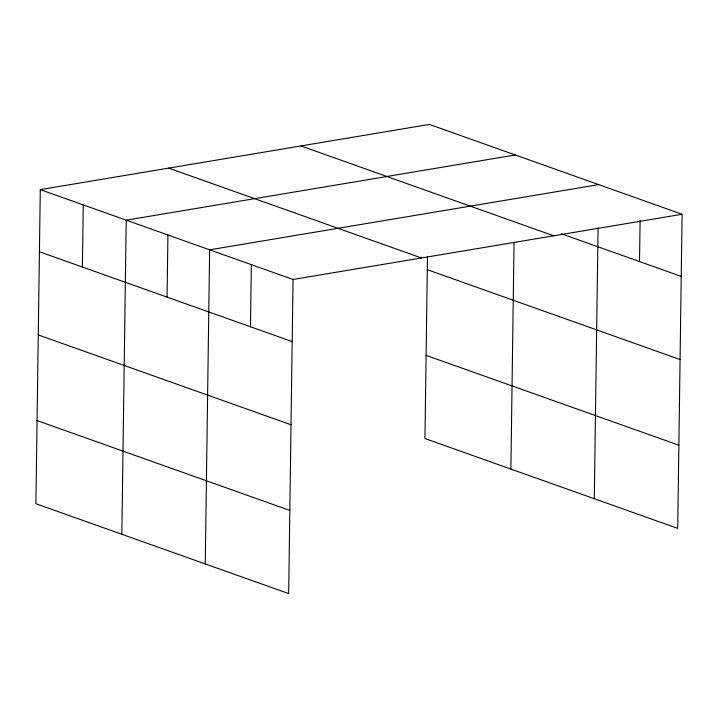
<?xml version="1.0" encoding="UTF-8"?>
<svg xmlns="http://www.w3.org/2000/svg" width="718" height="718" viewBox="0 0 718 718"><rect width="100%" height="100%" fill="white"/><g stroke="black" fill="none" stroke-linecap="round" stroke-linejoin="round"><path stroke-width="1.08" d="M40.289 189.633L35.9 503.731L288.672 593.58L293.052 279.481L40.289 189.633L429.328 124.42L682.1 214.269L677.711 528.367L424.948 438.519L427.488 256.389M82.39 267.024L83.261 204.908M121.845 534.282L126.224 220.184L515.273 154.971M167.07 297.126L167.931 235.01M205.258 563.926L209.638 249.828L598.686 184.616M250.483 326.771L251.345 264.655M510.884 469.069L514.052 242.585M594.298 498.714L598.085 227.875M639.523 261.558L640.097 220.516M293.052 279.481L682.1 214.269M561.323 233.763L681.229 276.385M300.95 145.942L553.713 235.791M168.667 168.111L421.439 257.959M427.3 269.69L680.072 359.538M426.106 355.365L678.878 445.214M39.418 251.758L292.19 341.597M38.26 334.911L291.023 424.751M37.058 420.577L289.83 510.426"/></g></svg>
